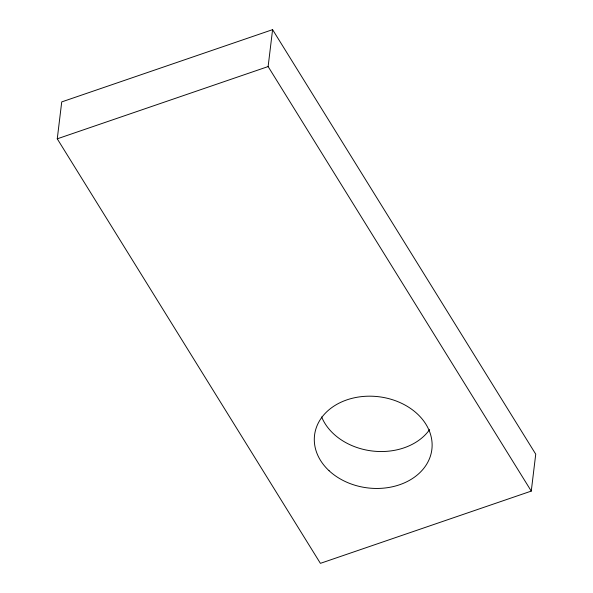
<?xml version="1.0" encoding="UTF-8"?>
<svg xmlns="http://www.w3.org/2000/svg" width="593" height="593" viewBox="0 0 593 593"><rect width="100%" height="100%" fill="white"/><g stroke="black" fill="none" stroke-linecap="round" stroke-linejoin="round"><path stroke-width="0.89" d="M57.262 138.821L61.731 101.907L272.595 29.65L535.738 454.179L531.269 491.093L320.405 563.35L57.262 138.821L268.125 66.564L272.595 29.65M268.125 66.564L531.269 491.093M429.636 429.577A59.085 45.92 6.9 0 1 372.448 451.021A59.085 45.92 6.9 0 1 321.628 416.931M329.1 470.753A59.085 45.92 6.9 0 0 429.095 459.56A59.085 45.92 6.9 0 0 361.433 396.635A59.085 45.92 6.9 0 0 329.1 470.753"/></g></svg>
